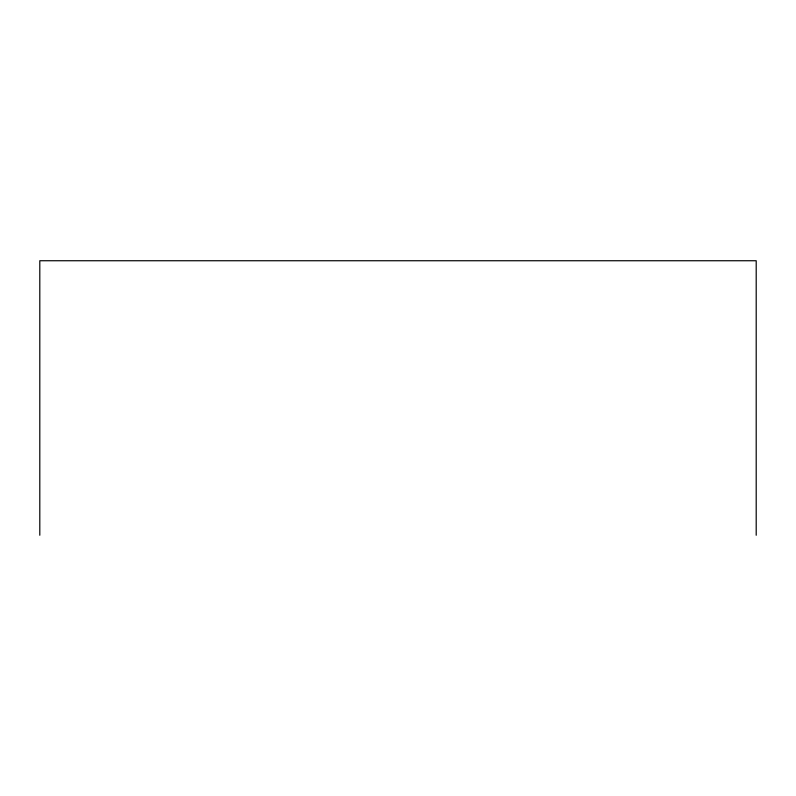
<?xml version="1.0" encoding="UTF-8"?>
<svg xmlns="http://www.w3.org/2000/svg" width="796" height="796" viewBox="0 0 796 796"><rect width="100%" height="100%" fill="white"/><g stroke="black" fill="none" stroke-linecap="round" stroke-linejoin="round"><path stroke-width="1.19" d="M756.2 535.26L756.2 260.74L39.8 260.74L39.8 535.26"/></g></svg>
